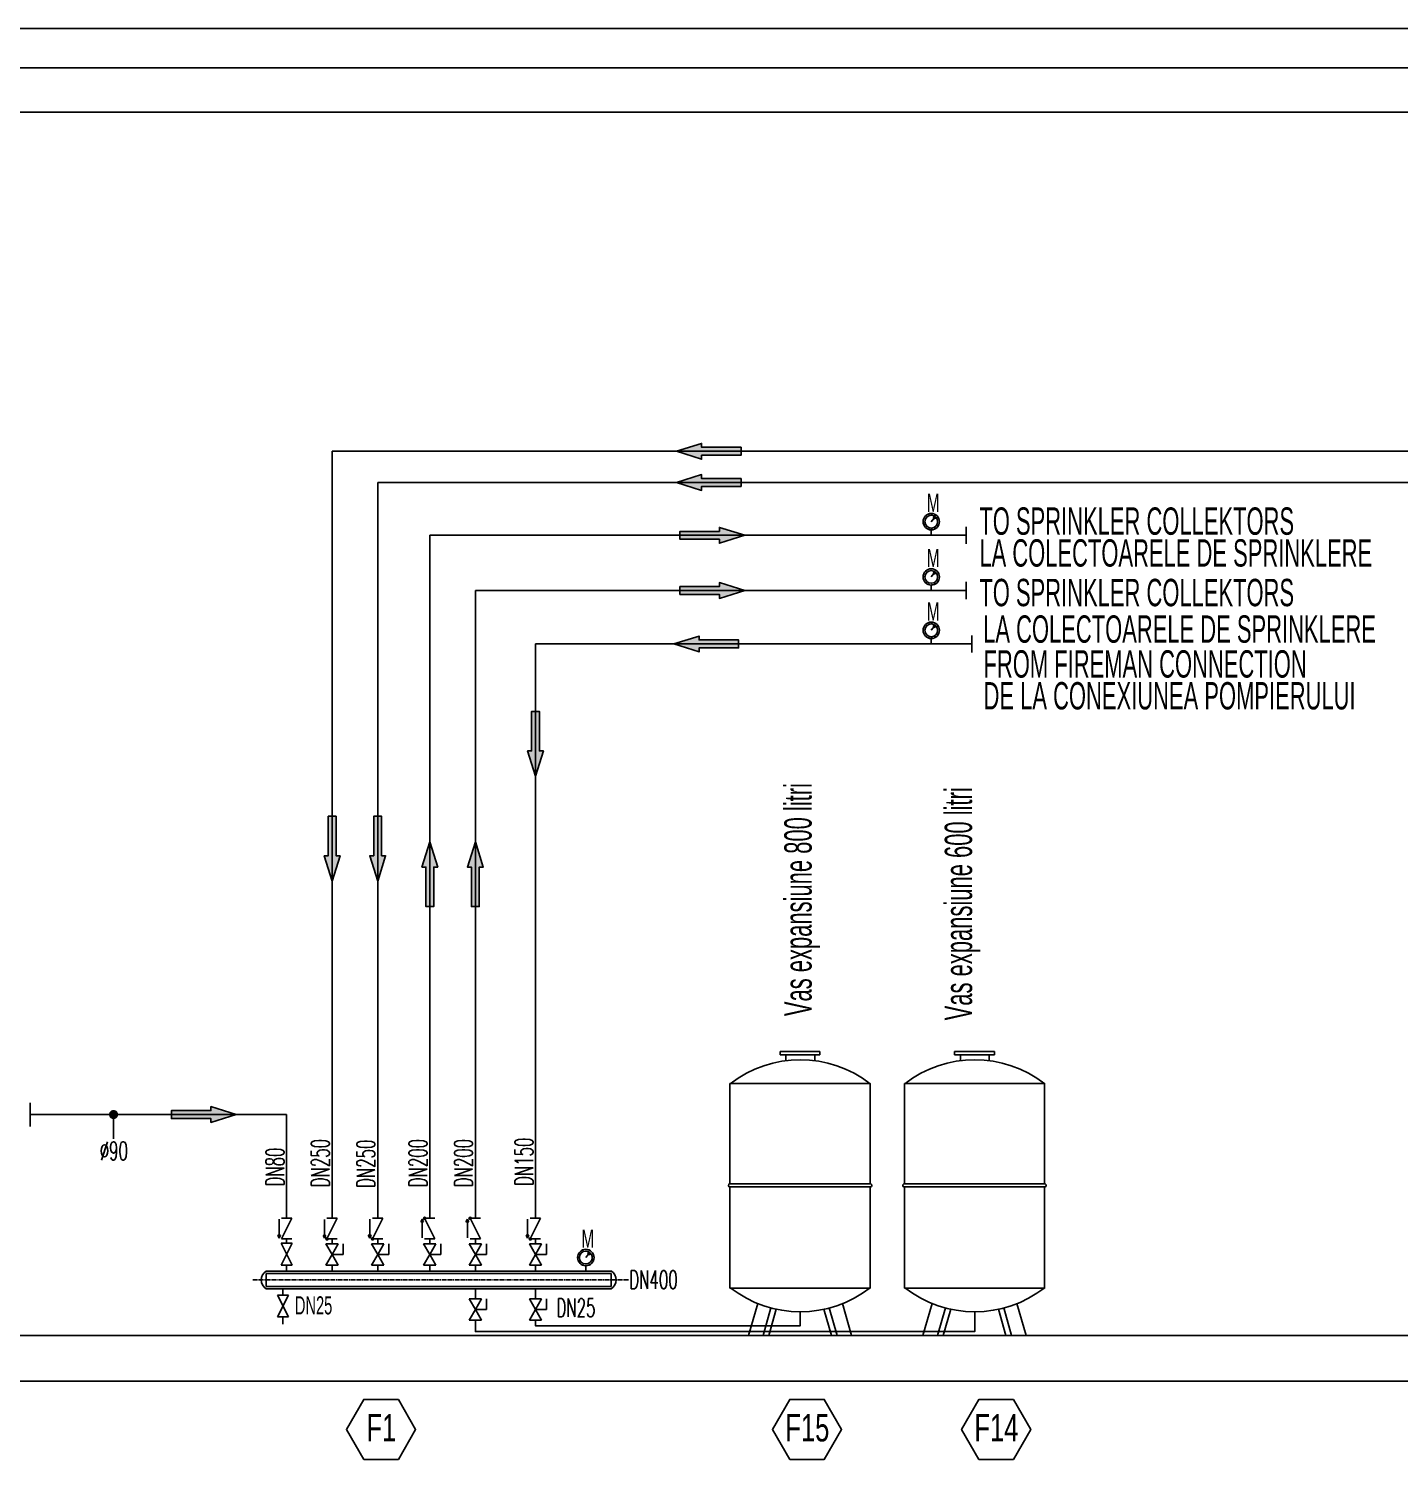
# Model space of a CAD drawing. Header units: inches. Extents: x -213476 to 33124, y -97366 to -68351.
# Drawn here: x -99217 to -93205, y -94996 to -88722 of the extents above; entities that cross this region are included whole.
import ezdxf
from ezdxf.enums import TextEntityAlignment as Align

# ---------------------------------------------------------------- set-up
doc = ezdxf.new("R2010")
doc.units = ezdxf.units.IN
doc.header["$MEASUREMENT"] = 0
doc.set_wipeout_variables(frame=1)
doc.linetypes.add('CENTER2', pattern=[28.575, 19.05, -3.175, 3.175, -3.175])
for name, color, linetype in [('BAŞLIK', 1, 'Continuous'), ('duvar', 3, 'Continuous'), ('ok', 7, 'Continuous'), ('T-ISICİHAZ', 8, 'Continuous'), ('T-NOT', 7, 'Continuous'), ('t-soguk', 161, 'Continuous'), ('t-temiz çap', 7, 'Continuous'), ('T-TOPLAM', 7, 'Continuous'), ('t-vana', 7, 'Continuous'), ('t-yangin', 40, 'YANGIN')]:
    doc.layers.add(name, color=color, linetype=linetype)
for name, color, linetype, true_color in [('t-santral', 7, 'Continuous', 0xffffff), ('T-SPR-CAP', 2, 'Continuous', 0xffff00), ('t-çap', 2, 'Continuous', 0xffff00)]:
    doc.layers.add(name, color=color, linetype=linetype, true_color=true_color)
doc.styles.add('ARIAL', font='wturkce.shx')
doc.styles.add('not', font='WTURKCE.SHX', dxfattribs={"width": 0.6, "height": 10})
doc.styles.get("Standard").update_dxf_attribs({"font": 'arial.ttf'})
doc.styles.add('t-sihsemacap', font='txt.shx', dxfattribs={"width": 0.6, "height": 10})
doc.styles.add('t-temiz çap', font='wturkce.shx', dxfattribs={"width": 0.6, "height": 10})
doc.styles.add('T-TOPLAM', font='txt.shx', dxfattribs={"width": 0.6, "height": 10})
doc.linetypes.add('YANGIN', pattern='A,0.5,-0.1,["Y",Standard,S=0.1,R=0,X=-0.1,Y=-0.05],0', length=0.6)
pattern_1 = [(135, (184757.47683, 665508.46397), (-0.3977475644, -0.3977475644), [])]

# ---------------------------------------------------------------- blocks, each defined once
blk = doc.blocks.new('A$C12F96355')
at = {"layer": 'ok', "ltscale": 100}
blk.add_hatch(color=256, dxfattribs=at).paths.add_polyline_path([(-16.44, 1), (-16.44, -1), (-6.42, -1), (-6.42, -2.01), (0, 0), (-6.42, 2.01), (-6.42, 1)])
blk.add_lwpolyline([(-6.42, -1), (-16.44, -1), (-16.44, 1), (-6.42, 1), (-6.42, 2.01), (0, 0), (-6.42, -2.01), (-6.42, -1), (-16.44, -1)], dxfattribs=at)
blk = doc.blocks.new('t-vana')
at = {"color": 7}
blk.add_wipeout([(6.02, 12.04), (0, 12.04), (6.02, 0), (0, 0), (6.02, 12.04), (0, 12.04)], dxfattribs=at).dxf.layer = 'T-ISICİHAZ'
at = {"layer": 't-vana'}
for p, q in [((6.02, 12.04), (0, 12.04)), ((0, 12.04), (6.02, 0)), ((0, 0), (6.02, 12.04)), ((6.02, 0), (0, 0))]:
    blk.add_line(p, q, dxfattribs=at)
blk = doc.blocks.new('Z$W@#14308')
at = {"layer": 'BAŞLIK', "color": 7}
for p, q in [((0, 4.8), (8.3, 0)), ((0, -4.8), (0, 4.8)), ((8.3, 0), (0, -4.8)), ((16.7, 4.8), (8.3, 0)), ((8.3, 0), (16.7, -4.8)), ((16.7, -4.8), (16.7, 4.8))]:
    blk.add_line(p, q, dxfattribs=at)
at = {"layer": 'T-TOPLAM', "color": 7, "ltscale": 1.1}
for p, q in [((8.3, 0), (8.3, 8.6)), ((8.3, 8.6), (16.7, 8.6))]:
    blk.add_line(p, q, dxfattribs=at)

msp = doc.modelspace()

# ---------------------------------------------------------------- hatches: boundary and pattern name
at = {"layer": 'T-ISICİHAZ'}
h = msp.add_hatch(dxfattribs=at)
h.set_pattern_fill('ANSI31', scale=4.5, angle=90, style=0)
h.set_pattern_definition(pattern_1)
h.paths.add_polyline_path([(-95240.3, -90862.7), (-95240.6, -90872.6), (-95245.2, -90868.8)])
h.paths.add_polyline_path([(-95240.3, -90862.7), (-95245.2, -90868.8), (-95249.9, -90865)])
h = msp.add_hatch(dxfattribs=at)
h.set_pattern_fill('ANSI31', scale=4.5, angle=90, style=0)
h.set_pattern_definition(pattern_1)
h.paths.add_polyline_path([(-95240.3, -91104.9), (-95240.6, -91114.7), (-95245.2, -91111)])
h.paths.add_polyline_path([(-95240.3, -91104.9), (-95245.2, -91111), (-95249.9, -91107.2)])
h = msp.add_hatch(dxfattribs=at)
h.set_pattern_fill('ANSI31', scale=4.5, angle=90, style=0)
h.set_pattern_definition(pattern_1)
h.paths.add_polyline_path([(-95240.3, -91339.1), (-95240.6, -91349), (-95245.2, -91345.2)])
h.paths.add_polyline_path([(-95240.3, -91339.1), (-95245.2, -91345.2), (-95249.9, -91341.4)])
h = msp.add_hatch(dxfattribs=at)
h.set_pattern_fill('ANSI31', scale=4.5, angle=90, style=0)
h.set_pattern_definition(pattern_1)
h.paths.add_polyline_path([(-96755.5, -94089.5), (-96755.9, -94099.3), (-96760.5, -94095.5)])
h.paths.add_polyline_path([(-96755.5, -94089.5), (-96760.5, -94095.5), (-96765.1, -94091.8)])

# ---------------------------------------------------------------- linework, layer by layer
at = {"layer": 'duvar', "color": 3, "lineweight": -3}
for p, q in [((-213010.7, -94453.6), (-13803.3, -94453.6)), ((-213010.7, -94653.6), (-13803.3, -94653.6))]:
    msp.add_line(p, q, dxfattribs=at)
at = {"layer": 'T-ISICİHAZ', "color": 7}
for p, q in [((-95258, -90884.4, 0), (-95240.3, -90862.7, 0)), ((-95240.3, -90862.7, 0), (-95249.9, -90865, 0)), ((-95240.6, -90872.6, 0), (-95249.9, -90865, 0)), ((-95240.3, -90862.7, 0), (-95240.6, -90872.6, 0)), ((-95258, -90920.4, 0), (-95258, -90944.1, 0)), ((-95258, -91126.6, 0), (-95240.3, -91104.9, 0)), ((-95240.3, -91104.9, 0), (-95249.9, -91107.2, 0)), ((-95240.6, -91114.7, 0), (-95249.9, -91107.2, 0)), ((-95240.3, -91104.9, 0), (-95240.6, -91114.7, 0)), ((-95258, -91162.6, 0), (-95258, -91186.3, 0)), ((-95258, -91360.8, 0), (-95240.3, -91339.1, 0)), ((-95240.3, -91339.1, 0), (-95249.9, -91341.4, 0)), ((-95240.6, -91349, 0), (-95249.9, -91341.4, 0)), ((-95240.3, -91339.1, 0), (-95240.6, -91349, 0)), ((-95258, -91396.8, 0), (-95258, -91420.5, 0)), ((-95920.5, -93207), (-95746.3, -93207)), ((-95920.5, -93222.7), (-95920.5, -93207)), ((-95746.3, -93222.7), (-95920.5, -93222.7)), ((-95895.5, -93222.9), (-95895.5, -93247.6)), ((-95768.5, -93247.7), (-95768.5, -93223.5)), ((-95746.3, -93207), (-95746.3, -93222.7)), ((-95155.4, -93207), (-94981.2, -93207)), ((-95155.4, -93222.7), (-95155.4, -93207)), ((-94981.2, -93222.7), (-95155.4, -93222.7)), ((-95130.4, -93222.9), (-95130.4, -93247.6)), ((-95003.4, -93247.7), (-95003.4, -93223.5)), ((-94981.2, -93207), (-94981.2, -93222.7)), ((-95525.7, -93348.2), (-96141, -93348.2)), ((-96141, -93348.2), (-96141, -93787.6)), ((-95525.7, -93787.6), (-95525.7, -93348.2)), ((-94760.6, -93348.2), (-95375.9, -93348.2)), ((-95375.9, -93348.2), (-95375.9, -93787.6)), ((-94760.6, -93787.6), (-94760.6, -93348.2)), ((-96141, -93787.6), (-95525.7, -93787.6)), ((-95375.9, -93787.6), (-94760.6, -93787.6)), ((-96141, -93801.7), (-96141, -94245.1)), ((-95526, -93801.8), (-96140.9, -93801.8)), ((-95525.7, -94245.1), (-95525.7, -93802.2)), ((-95375.9, -93801.7), (-95375.9, -94245.1)), ((-94760.9, -93801.8), (-95375.8, -93801.8)), ((-94760.6, -94245.1), (-94760.6, -93802.2)), ((-96773.2, -94111.1), (-96755.5, -94089.5)), ((-96755.5, -94089.5), (-96765.1, -94091.8)), ((-96755.9, -94099.3), (-96765.1, -94091.8)), ((-96755.5, -94089.5), (-96755.9, -94099.3)), ((-96773.2, -94147.1), (-96773.2, -94170.9)), ((-98175.7, -94180.5, 0), (-98175.7, -94238.5, 0)), ((-96661.4, -94180.5), (-98175.7, -94180.5, 0)), ((-96661.4, -94238.5), (-96661.4, -94180.5)), ((-98175.7, -94238.5, 0), (-96661.4, -94238.5)), ((-98101.9, -94275.4), (-98101.9, -94248.1)), ((-96141, -94245.1), (-95525.7, -94245.1)), ((-95375.9, -94245.1), (-94760.6, -94245.1)), ((-96019.4, -94312.5), (-96059.4, -94453.6)), ((-95961.3, -94331.9), (-95995.8, -94453.6)), ((-95937.8, -94337.6), (-95970.7, -94453.6)), ((-95728.9, -94337.6), (-95696, -94453.6)), ((-95705.4, -94331.9), (-95671, -94453.6)), ((-95647.3, -94312.5), (-95607.3, -94453.6)), ((-95254.3, -94312.5), (-95294.3, -94453.6)), ((-95196.2, -94331.9), (-95230.7, -94453.6)), ((-95172.7, -94337.6), (-95205.6, -94453.6)), ((-94963.8, -94337.6), (-94930.9, -94453.6)), ((-94940.3, -94331.9), (-94905.8, -94453.6)), ((-94882.2, -94312.5), (-94842.2, -94453.6)), ((-98101.9, -94371.8), (-98101.9, -94403)), ((-96059.4, -94453.6), (-95970.7, -94453.6)), ((-95607.3, -94453.6), (-95696, -94453.6)), ((-95294.3, -94453.6), (-95205.6, -94453.6)), ((-94842.2, -94453.6), (-94930.9, -94453.6))]:
    msp.add_line(p, q, dxfattribs=at)
at = {"layer": 'T-ISICİHAZ', "color": 7, "linetype": 'CENTER2'}
msp.add_line((-96586.2, -94209.5), (-98236.1, -94209.5, 0), dxfattribs=at)
at = {"layer": 'T-ISICİHAZ', "color": 240}
for p, q in [((-96661.2, -94170.9), (-98175.7, -94170.9, 0)), ((-98175.7, -94248.1, 0), (-96661.4, -94248.1))]:
    msp.add_line(p, q, dxfattribs=at)
at = {"layer": 'T-ISICİHAZ', "color": 4}
for points in [[(-97747.2, -94996.2), (-97595.5, -94996.2), (-97519.7, -94864.9), (-97595.5, -94733.5), (-97747.2, -94733.5), (-97823, -94864.9)], [(-95878.8, -94996.2), (-95727.2, -94996.2), (-95651.3, -94864.9), (-95727.2, -94733.5), (-95878.8, -94733.5), (-95954.7, -94864.9)], [(-95049.3, -94996.2), (-94897.7, -94996.2), (-94821.8, -94864.9), (-94897.7, -94733.5), (-95049.3, -94733.5), (-95125.2, -94864.9)]]:
    msp.add_lwpolyline(points, close=True, dxfattribs=at)
at = {"layer": 'T-ISICİHAZ', "color": 7}
for centre, radius in [((-95258, -90884.4, 0), 36), ((-95258, -90884.4, 0), 28), ((-95258, -91126.6, 0), 36), ((-95258, -91126.6, 0), 28), ((-95258, -91360.8, 0), 36), ((-95258, -91360.8, 0), 28), ((-96773.2, -94111.1), 36), ((-96773.2, -94111.1), 28)]:
    msp.add_circle(centre, radius, dxfattribs=at)
for centre, radius, start, end in [((-95832.4, -93743.3), 499.6, 52.0694, 127.9306), ((-95067.3, -93743.3), 499.6, 52.0694, 127.9306), ((-96140.9, -93794.7), 7.16, 90, 270), ((-95525.7, -93794.7), 7.16, 270, 90), ((-95375.8, -93794.7), 7.16, 90, 270), ((-94760.6, -93794.7), 7.16, 270, 90), ((-95832.4, -93849.2), 499.6, 232.0694, 307.9306), ((-95067.3, -93849.2), 499.6, 232.0694, 307.9306)]:
    msp.add_arc(centre, radius, start, end, dxfattribs=at)
at = {"layer": 'T-ISICİHAZ', "color": 240}
for centre, start, end in [((-98150.7, -94209.6, 0), 122.63736, 236.80617), ((-96686.5, -94209.3), 302.63736, 56.66512)]:
    msp.add_arc(centre, 46, start, end, dxfattribs=at)
at = {"layer": 'T-NOT', "color": 7}
msp.add_line((-99210.1, -93432.3, 0), (-99210.1, -93536.2, 0), dxfattribs=at)
at = {"layer": 't-soguk'}
for p, q in [((-41388.3, -88722.4, 0), (-121182.5, -88722.4, 0)), ((-41388.3, -88722.4, 0), (-97677.6, -88722.4, 0)), ((-41600.3, -88893.7, 0), (-113898.2, -88893.7, 0)), ((-41812.3, -89088.4, 0), (-105089, -89088.4, 0)), ((-98085.9, -93484.2, 0), (-99210.1, -93484.2, 0)), ((-98085.9, -93916, 0), (-98085.9, -93484.2, 0)), ((-98085.9, -93939.1, 0), (-98085.9, -93916, 0)), ((-98085.9, -94048.4, 0), (-98085.9, -94029.5, 0))]:
    msp.add_line(p, q, dxfattribs=at)
at = {"layer": 'T-TOPLAM', "color": 7}
for p, q in [((-95290, -90884.4, 0), (-95294, -90884.4, 0)), ((-95287.2, -90871.4, 0), (-95290.9, -90869.8, 0)), ((-95287.2, -90897.4, 0), (-95290.9, -90899.1, 0)), ((-95279.4, -90860.6, 0), (-95282.1, -90857.7, 0)), ((-95267.9, -90854, 0), (-95269.1, -90850.2, 0)), ((-95254.6, -90852.6, 0), (-95254.2, -90848.6, 0)), ((-95242, -90856.7, 0), (-95240, -90853.2, 0)), ((-95232.1, -90865.6, 0), (-95228.9, -90863.2, 0)), ((-95232.1, -90903.2, 0), (-95228.9, -90905.6, 0)), ((-95226.7, -90877.8, 0), (-95222.8, -90876.9, 0)), ((-95226.7, -90891.1, 0), (-95222.8, -90891.9, 0)), ((-95104.5, -90981.6, 0), (-95104.5, -90906.7, 0)), ((-95279.4, -90908.2, 0), (-95282.1, -90911.2, 0)), ((-95267.9, -90914.8, 0), (-95269.1, -90918.6, 0)), ((-95254.6, -90916.2, 0), (-95254.2, -90920.2, 0)), ((-95242, -90912.1, 0), (-95240, -90915.6, 0)), ((-95267.9, -91096.1, 0), (-95269.1, -91092.3, 0)), ((-95254.6, -91094.7, 0), (-95254.2, -91090.8, 0)), ((-95242, -91098.9, 0), (-95240, -91095.4, 0)), ((-95290, -91126.6, 0), (-95294, -91126.6, 0)), ((-95287.2, -91113.6, 0), (-95290.9, -91111.9, 0)), ((-95287.2, -91139.6, 0), (-95290.9, -91141.2, 0)), ((-95279.4, -91102.8, 0), (-95282.1, -91099.8, 0)), ((-95279.4, -91150.3, 0), (-95282.1, -91153.3, 0)), ((-95267.9, -91157, 0), (-95269.1, -91160.8, 0)), ((-95254.6, -91158.4, 0), (-95254.2, -91162.4, 0)), ((-95242, -91154.3, 0), (-95240, -91157.7, 0)), ((-95232.1, -91107.8, 0), (-95228.9, -91105.4, 0)), ((-95232.1, -91145.4, 0), (-95228.9, -91147.7, 0)), ((-95226.7, -91119.9, 0), (-95222.8, -91119.1, 0)), ((-95226.7, -91133.2, 0), (-95222.8, -91134.1, 0)), ((-95104.5, -91223.7, 0), (-95104.5, -91148.9, 0)), ((-95287.2, -91347.8, 0), (-95290.9, -91346.1, 0)), ((-95279.4, -91337, 0), (-95282.1, -91334, 0)), ((-95267.9, -91330.4, 0), (-95269.1, -91326.5, 0)), ((-95254.6, -91329, 0), (-95254.2, -91325, 0)), ((-95242, -91333.1, 0), (-95240, -91329.6, 0)), ((-95232.1, -91342, 0), (-95228.9, -91339.6, 0)), ((-95290, -91360.8, 0), (-95294, -91360.8, 0)), ((-95287.2, -91373.8, 0), (-95290.9, -91375.4, 0)), ((-95279.4, -91384.6, 0), (-95282.1, -91387.5, 0)), ((-95267.9, -91391.2, 0), (-95269.1, -91395, 0)), ((-95254.6, -91392.6, 0), (-95254.2, -91396.6, 0)), ((-95242, -91388.5, 0), (-95240, -91392, 0)), ((-95232.1, -91379.6, 0), (-95228.9, -91381.9, 0)), ((-95226.7, -91354.1, 0), (-95222.8, -91353.3, 0)), ((-95226.7, -91367.4, 0), (-95222.8, -91368.3, 0)), ((-95079.8, -91457.9, 0), (-95079.8, -91383.1, 0)), ((-96802.5, -94098.1), (-96806.1, -94096.5)), ((-96794.7, -94087.4), (-96797.3, -94084.4)), ((-96783.1, -94080.7), (-96784.4, -94076.9)), ((-96769.9, -94079.3), (-96769.5, -94075.3)), ((-96757.2, -94083.4), (-96755.2, -94080)), ((-96747.4, -94092.3), (-96744.1, -94090)), ((-96741.9, -94104.5), (-96738, -94103.7)), ((-96805.2, -94111.1), (-96809.2, -94111.1)), ((-96802.5, -94124.2), (-96806.1, -94125.8)), ((-96794.7, -94134.9), (-96797.3, -94137.9)), ((-96783.1, -94141.6), (-96784.4, -94145.4)), ((-96769.9, -94143), (-96769.5, -94147)), ((-96757.2, -94138.9), (-96755.2, -94142.3)), ((-96747.4, -94130), (-96744.1, -94132.3)), ((-96741.9, -94117.8), (-96738, -94118.6))]:
    msp.add_line(p, q, dxfattribs=at)
at = {"layer": 't-vana'}
for p, q in [((-98118.2, -93943.5, 0), (-98118.2, -94013.5, 0)), ((-98063.3, -93939.1, 0), (-98108.5, -94029.5, 0)), ((-98063.3, -93939.1, 0), (-98108.5, -93939.1, 0)), ((-97919.2, -93943.7, 0), (-97919.2, -94013.8, 0)), ((-97863.4, -93939.1, 0), (-97908.5, -94029.5, 0)), ((-97863.4, -93939.1, 0), (-97908.5, -93939.1, 0)), ((-97720.9, -93943.5, 0), (-97720.9, -94013.5, 0)), ((-97663.4, -93939.1, 0), (-97708.5, -94029.5, 0)), ((-97663.4, -93939.1, 0), (-97708.5, -93939.1, 0)), ((-97497, -93954.8, 0), (-97490.9, -93942.5, 0)), ((-97484.7, -93954.8, 0), (-97497, -93954.8, 0)), ((-97490.9, -93942.5, 0), (-97484.7, -93954.8, 0)), ((-97490.9, -94024.8, 0), (-97490.9, -93954.8, 0)), ((-97435, -94029.5, 0), (-97480.2, -93939.1, 0)), ((-97435, -93939.1, 0), (-97480.2, -93939.1, 0)), ((-97292.6, -93942.8, 0), (-97298.8, -93955.1, 0)), ((-97298.8, -93955.1, 0), (-97286.5, -93955.1, 0)), ((-97286.5, -93955.1, 0), (-97292.6, -93942.8, 0)), ((-97292.6, -94025.1, 0), (-97292.6, -93955.1, 0)), ((-97235, -94029.5, 0), (-97280.2, -93939.1, 0)), ((-97235, -93939.1, 0), (-97280.2, -93939.1, 0)), ((-97029, -93943.5, 0), (-97029, -94013.5, 0)), ((-96971.4, -93939.1, 0), (-97016.6, -94029.5, 0)), ((-96971.4, -93939.1, 0), (-97016.6, -93939.1, 0)), ((-98118.2, -94025.8, 0), (-98124.4, -94013.5, 0)), ((-98124.4, -94013.5, 0), (-98112.1, -94013.5, 0)), ((-98112.1, -94013.5, 0), (-98118.2, -94025.8, 0)), ((-98063.3, -94029.5, 0), (-98108.5, -94029.5, 0)), ((-97925.3, -94013.8, 0), (-97919.2, -94026.1, 0)), ((-97913.1, -94013.8, 0), (-97925.3, -94013.8, 0)), ((-97919.2, -94026.1, 0), (-97913.1, -94013.8, 0)), ((-97863.4, -94029.5, 0), (-97908.5, -94029.5, 0)), ((-97720.9, -94025.8, 0), (-97727.1, -94013.5, 0)), ((-97727.1, -94013.5, 0), (-97714.8, -94013.5, 0)), ((-97714.8, -94013.5, 0), (-97720.9, -94025.8, 0)), ((-97663.4, -94029.5, 0), (-97708.5, -94029.5, 0)), ((-97435, -94029.5, 0), (-97480.2, -94029.5, 0)), ((-97235, -94029.5, 0), (-97280.2, -94029.5, 0)), ((-97029, -94025.8, 0), (-97035.1, -94013.5, 0)), ((-97035.1, -94013.5, 0), (-97022.8, -94013.5, 0)), ((-97022.8, -94013.5, 0), (-97029, -94025.8, 0)), ((-96971.4, -94029.5, 0), (-97016.6, -94029.5, 0)), ((-98077.9, -94275.4), (-98126, -94275.4)), ((-98126, -94275.4), (-98077.9, -94371.8)), ((-98126, -94371.8), (-98077.9, -94275.4)), ((-98077.9, -94371.8), (-98126, -94371.8))]:
    msp.add_line(p, q, dxfattribs=at)
at = {"layer": 't-vana', "const_width": 8, "elevation": 0}
for points in [[(-97480.2, -93943.1, -1), (-97480.2, -93935.1, -1)], [(-97280.2, -93943.1, -1), (-97280.2, -93935.1, -1)], [(-97908.5, -94025.5, 1), (-97908.5, -94033.5, 1)], [(-97708.5, -94025.5, 1), (-97708.5, -94033.5, 1)], [(-97016.6, -94025.5, 1), (-97016.6, -94033.5, 1)]]:
    msp.add_lwpolyline(points, format="xyb", close=True, dxfattribs=at)
at = {"layer": 't-yangin', "color": 40, "linetype": 'YANGIN'}
for p, q in [((-97885.9, -90575.7, 0), (-92681.8, -90575.7, 0)), ((-97885.9, -93916, 0), (-97885.9, -90575.7, 0)), ((-97685.9, -93916, 0), (-97685.9, -90712.8, 0)), ((-97685.9, -90712.8, 0), (-92827.2, -90712.8, 0)), ((-97457.6, -93916, 0), (-97457.6, -90944.1, 0)), ((-97457.6, -90944.1, 0), (-95104.5, -90944.1, 0)), ((-97257.6, -93916, 0), (-97257.6, -91186.3, 0)), ((-97257.6, -91186.3, 0), (-95104.5, -91186.3, 0)), ((-96994, -91420.5, 0), (-95079.8, -91420.5, 0)), ((-96994, -93916, 0), (-96994, -91420.5, 0)), ((-97885.9, -93916, 0), (-97885.9, -93939.1, 0)), ((-97685.9, -93916, 0), (-97685.9, -93939.1, 0)), ((-97457.6, -93916, 0), (-97457.6, -93939.1, 0)), ((-97257.6, -93916, 0), (-97257.6, -93939.1, 0)), ((-96994, -93916, 0), (-96994, -93939.1, 0)), ((-97885.9, -94029.5, 0), (-97885.9, -94048.4, 0)), ((-97685.9, -94029.5, 0), (-97685.9, -94048.4, 0)), ((-97457.6, -94029.5, 0), (-97457.6, -94048.4, 0)), ((-97257.6, -94029.5, 0), (-97257.6, -94048.4, 0)), ((-96994, -94029.5, 0), (-96994, -94048.4, 0)), ((-98085.9, -94170.9, 0), (-98085.9, -94144.7, 0)), ((-97885.9, -94170.9, 0), (-97885.9, -94144.7, 0)), ((-97685.9, -94170.9, 0), (-97685.9, -94144.7, 0)), ((-97457.6, -94170.9, 0), (-97457.6, -94144.7, 0)), ((-97257.6, -94170.9, 0), (-97257.6, -94144.7, 0)), ((-96994, -94170.9, 0), (-96994, -94144.7, 0))]:
    msp.add_line(p, q, dxfattribs=at)
for points in [[(-97257.6, -94291.9), (-97257.6, -94248.1)], [(-96994, -94291.9), (-96994, -94248.1)], [(-95067.3, -94348.8), (-95067.3, -94435.6), (-97257.6, -94435.6), (-97257.6, -94385.3)], [(-95832.4, -94348.8), (-95832.4, -94410.5), (-96994, -94410.5), (-96994, -94385.3)]]:
    msp.add_lwpolyline(points, dxfattribs=at)
at = {"layer": 't-çap', "color": 7}
msp.add_line((-98844.6, -93591, 0), (-98844.6, -93484.2, 0), dxfattribs=at)
at = {"layer": 't-çap', "color": 7, "const_width": 20, "elevation": 0}
msp.add_lwpolyline([(-98854.6, -93484.2, 1), (-98834.6, -93484.2, 1)], format="xyb", close=True, dxfattribs=at)

# ---------------------------------------------------------------- block references
at = {"layer": 'ok', "color": 0, "ltscale": 100}
for p, xscale, yscale, zscale in [((-96376, -90575.7, 0), -17.28000000026077, 17.27999999979511, 17.28), ((-96376, -90712.8, 0), -17.28000000026077, 17.27999999979511, 17.28), ((-96076.1, -90944.1), 17.28000000026077, 17.28000000026077, 17.28000000026077), ((-96076.1, -91186.3), 17.28000000026077, 17.28000000026077, 17.28000000026077), ((-96387.4, -91420.5, 0), -17.28000000026077, 17.27999999979511, 17.28)]:
    msp.add_blockref('A$C12F96355', p, dxfattribs=dict(at, xscale=xscale, yscale=yscale, zscale=zscale))
at = {"layer": 'ok', "color": 0, "ltscale": 100, "xscale": -17.28000000026077, "yscale": 17.27999999979511, "zscale": 17.28}
for p, rotation in [((-96994, -92000.6, 0), 89.9999999999996), ((-97885.9, -92460.4, 0), 89.9999999999996), ((-97685.9, -92460.4, 0), 89.9999999999996), ((-97457.6, -92288, 0), 269.9999999999998), ((-97257.6, -92288, 0), 269.9999999999998), ((-98306.5, -93484.2, 0), 180)]:
    msp.add_blockref('A$C12F96355', p, dxfattribs=dict(at, rotation=rotation))
at = {"layer": 't-santral', "color": 7, "xscale": -5.6, "yscale": 5.6, "zscale": 5.6, "rotation": 270}
for p in [(-97885.9, -94144.7, 0), (-97685.9, -94144.7, 0), (-97457.6, -94144.7, 0), (-97257.6, -94144.7, 0), (-96994, -94144.7, 0), (-97257.6, -94385.3, 0), (-96994, -94385.3, 0)]:
    msp.add_blockref('Z$W@#14308', p, dxfattribs=at)

# ---------------------------------------------------------------- texts
at = {"layer": 'T-ISICİHAZ', "color": 7, "width": 0.6}
for p in [(-95277.5, -90841.6, 0), (-95277.5, -91083.7, 0), (-95277.5, -91317.9, 0), (-96792.7, -94068.3)]:
    msp.add_text('M', height=80, dxfattribs=at).set_placement(p)
at = {"layer": 'T-ISICİHAZ', "color": 7, "style": 'ARIAL', "width": 0.7}
for s, p in [('F1', (-97670, -94917.6)), ('F15', (-95801.7, -94917.6)), ('F14', (-94972.2, -94917.6))]:
    msp.add_text(s, height=120, dxfattribs=at).set_placement(p, align=Align.CENTER)
at = {"layer": 'T-NOT', "color": 7, "style": 'not', "width": 0.6}
for s, p in [('TO SPRINKLER COLLEKTORS', (-95047, -90941.9, 0)), ('TO SPRINKLER COLLEKTORS', (-95047, -91255.1, 0)), ('FROM FIREMAN CONNECTION', (-95028.7, -91568.2, 0))]:
    msp.add_text(s, height=120, dxfattribs=at).set_placement(p)
at = {"layer": 'T-NOT', "color": 150, "style": 'not', "width": 0.6}
for s, p in [('LA COLECTOARELE DE SPRINKLERE', (-95047, -91081.5, 0)), ('LA COLECTOARELE DE SPRINKLERE', (-95030.4, -91415.3, 0)), ('DE LA CONEXIUNEA POMPIERULUI', (-95028.7, -91707.8, 0))]:
    msp.add_text(s, height=120, dxfattribs=at).set_placement(p)
for s, p in [('Vas expansiune 800 litri', (-95782.6, -93052.7, 0)), ('Vas expansiune 600 litri', (-95079, -93071.1, 0))]:
    msp.add_text(s, height=120, rotation=90, dxfattribs=at).set_placement(p)
at = {"layer": 'T-SPR-CAP', "style": 'T-TOPLAM', "width": 0.6}
for s, p in [('DN250', (-97897.9, -93803.3, 0)), ('DN250', (-97697.9, -93806.2, 0)), ('DN200', (-97469.6, -93803.3, 0)), ('DN200', (-97269.6, -93803.3, 0))]:
    msp.add_text(s, height=80, rotation=90, dxfattribs=at).set_placement(p)
msp.add_text('DN80', height=80, rotation=90, dxfattribs=at).set_placement((-98136.3, -93799.8, 0), align=Align.MIDDLE_LEFT)
for s, p in [('DN400', (-96582.3, -94248.2)), ('DN25', (-96901.8, -94371.4))]:
    msp.add_text(s, height=80, dxfattribs=at).set_placement(p)
at = {"layer": 't-temiz çap', "color": 161, "linetype": 'Continuous', "style": 't-sihsemacap', "width": 0.6}
msp.add_text('%%C90', height=80, dxfattribs=at).set_placement((-98905.2, -93643.5, 0), align=Align.MIDDLE_LEFT)
at = {"layer": 't-temiz çap', "color": 7, "linetype": 'Continuous', "style": 't-sihsemacap', "width": 0.6}
msp.add_text('DN150', height=80, rotation=90, dxfattribs=at).set_placement((-97044.2, -93797.3, 0), align=Align.MIDDLE_LEFT)
at = {"layer": 't-temiz çap', "color": 200, "style": 't-temiz çap', "width": 0.6}
msp.add_text('DN25', height=80, dxfattribs=at).set_placement((-98049.3, -94360.7))

# ---------------------------------------------------------------- next in the draw order: block references
at = {"layer": 't-vana', "xscale": 8, "yscale": 8, "zscale": 8}
msp.add_blockref('t-vana', (-98110, -94144.7, 0), dxfattribs=at)

doc.saveas('drawing.dxf')
